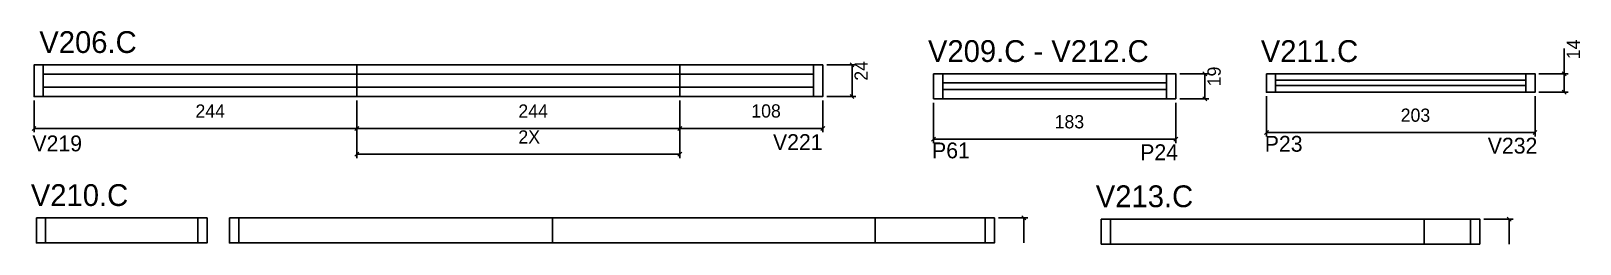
# Model space of a CAD drawing. Header units: metres. Extents: x 1678 to 2848, y 16768 to 16929.
import ezdxf

# ---------------------------------------------------------------- set-up
doc = ezdxf.new("R2010")
doc.units = ezdxf.units.M
for name, color, linetype in [('5', 7, 'Continuous'), ('COTA', 7, 'Continuous'), ('NOMENCLATURA', 7, 'Continuous'), ('Painéis', 7, 'Continuous'), ('SARR_2.2x7', 7, 'Continuous'), ('SARR_EDITAR', 7, 'Continuous')]:
    doc.layers.add(name, color=color, linetype=linetype)

msp = doc.modelspace()

# ---------------------------------------------------------------- linework, layer by layer
at = {"layer": 'COTA', "color": 4, "lineweight": 25}
for p, q in [((2836.5, 16896.7), (2836.5, 16915.8)), ((2279.2, 16903.4), (2301.3, 16903.4)), ((2298.3, 16879.4), (2298.3, 16903.4)), ((2545.9, 16896.7), (2568, 16896.7)), ((2565, 16877.7), (2565, 16896.7)), ((2817.4, 16896.7), (2839.5, 16896.7)), ((2836.5, 16882.7), (2836.5, 16896.7)), ((2279.2, 16879.4), (2301.3, 16879.4)), ((2611.4, 16879.7), (2611.4, 16849.1)), ((2814.4, 16879.7), (2814.4, 16849.1)), ((2817.4, 16882.7), (2839.5, 16882.7)), ((1680.2, 16876.4), (1680.2, 16852.3)), ((1924.2, 16876.4), (1924.2, 16852.3)), ((1924.2, 16876.4), (1924.2, 16832.8)), ((1924.2, 16876.4), (1924.2, 16852.3)), ((2168.2, 16876.4), (2168.2, 16852.3)), ((2168.2, 16876.4), (2168.2, 16832.8)), ((2168.2, 16876.4), (2168.2, 16852.3)), ((2276.2, 16876.4), (2276.2, 16852.3)), ((2359.9, 16874.7), (2359.9, 16844.1)), ((2542.9, 16874.7), (2542.9, 16844.1)), ((2545.9, 16877.7), (2568, 16877.7)), ((1680.2, 16855.3), (1924.2, 16855.3)), ((1924.2, 16855.3), (2168.2, 16855.3)), ((2168.2, 16855.3), (2276.2, 16855.3)), ((2359.9, 16847.1), (2542.9, 16847.1)), ((2611.4, 16852.1), (2814.4, 16852.1)), ((1924.2, 16835.8), (2168.2, 16835.8)), ((2408.9, 16787.5), (2431.1, 16787.5)), ((2428.1, 16768.5), (2428.1, 16787.5)), ((2775.7, 16786.6), (2797.8, 16786.6)), ((2794.8, 16767.6), (2794.8, 16786.6))]:
    msp.add_line(p, q, dxfattribs=at)
at = {"layer": 'COTA', "color": 0, "lineweight": 25}
for p, q in [((2299.8, 16901.9), (2296.8, 16904.9)), ((2566.5, 16895.2), (2563.5, 16898.2)), ((2838, 16895.2), (2835, 16898.2)), ((2296.8, 16880.9), (2299.8, 16877.9)), ((2563.5, 16879.2), (2566.5, 16876.2)), ((2835, 16884.2), (2838, 16881.2)), ((1681.7, 16856.8), (1678.7, 16853.8)), ((1922.7, 16853.8), (1925.7, 16856.8)), ((1925.7, 16856.8), (1922.7, 16853.8)), ((2169.7, 16856.8), (2166.7, 16853.8)), ((2166.7, 16853.8), (2169.7, 16856.8)), ((2274.7, 16853.8), (2277.7, 16856.8)), ((2361.4, 16848.6), (2358.4, 16845.6)), ((2541.4, 16845.6), (2544.4, 16848.6)), ((2612.9, 16853.6), (2609.9, 16850.6)), ((2812.9, 16850.6), (2815.9, 16853.6)), ((1925.7, 16837.3), (1922.7, 16834.3)), ((2166.7, 16834.3), (2169.7, 16837.3)), ((2429.6, 16786), (2426.6, 16789)), ((2796.3, 16785.1), (2793.3, 16788.1))]:
    msp.add_line(p, q, dxfattribs=at)
at = {"layer": 'Painéis', "color": 200, "lineweight": 25}
for p, q in [((2071.9, 16787.5), (2071.9, 16768.5)), ((2315.9, 16787.5), (2315.9, 16768.5)), ((2730.7, 16767.6), (2730.7, 16786.6))]:
    msp.add_line(p, q, dxfattribs=at)
for points in [[(1924.2, 16879.4), (1680.2, 16879.4), (1680.2, 16903.4), (1924.2, 16903.4)], [(2168.2, 16879.4), (1924.2, 16879.4), (1924.2, 16903.4), (2168.2, 16903.4)], [(2168.2, 16903.4), (2276.2, 16903.4), (2276.2, 16879.4), (2168.2, 16879.4)]]:
    msp.add_lwpolyline(points, close=True, dxfattribs=at)
for points in [[(2359.9, 16896.7), (2359.9, 16877.7), (2542.9, 16877.7), (2542.9, 16896.7), (2359.9, 16896.7)], [(2611.4, 16896.7), (2611.4, 16882.7), (2814.4, 16882.7), (2814.4, 16896.7), (2611.4, 16896.7)], [(1682, 16787.5), (1682, 16768.5), (1811, 16768.5), (1811, 16787.5), (1682, 16787.5)], [(1827.9, 16787.5), (1827.9, 16768.5), (2405.9, 16768.5), (2405.9, 16787.5), (1827.9, 16787.5)], [(2486.7, 16786.6), (2486.7, 16767.6), (2772.7, 16767.6), (2772.7, 16786.6), (2486.7, 16786.6)]]:
    msp.add_lwpolyline(points, dxfattribs=at)
at = {"layer": 'SARR_2.2x7', "color": 40, "lineweight": 25}
for p, q in [((1687.2, 16903.4), (1687.2, 16879.4)), ((2269.2, 16903.4), (2269.2, 16879.4)), ((1924.2, 16896.4), (1687.2, 16896.4)), ((2168.2, 16896.4), (1924.2, 16896.4)), ((2269.2, 16896.4), (2168.2, 16896.4)), ((2366.9, 16896.7), (2366.9, 16877.7)), ((2535.9, 16896.7), (2535.9, 16877.7)), ((2618.4, 16896.7), (2618.4, 16882.7)), ((2807.4, 16896.7), (2807.4, 16882.7)), ((1687.2, 16886.4), (1924.2, 16886.4)), ((1924.2, 16886.4), (2168.2, 16886.4)), ((2168.2, 16886.4), (2269.2, 16886.4)), ((2535.9, 16889.7), (2366.9, 16889.7)), ((2366.9, 16884.7), (2535.9, 16884.7)), ((1689, 16787.5), (1689, 16768.5)), ((1804, 16787.5), (1804, 16768.5)), ((1834.9, 16787.5), (1834.9, 16768.5)), ((2398.9, 16787.5), (2398.9, 16768.5)), ((2493.7, 16786.6), (2493.7, 16767.6)), ((2765.7, 16786.6), (2765.7, 16767.6))]:
    msp.add_line(p, q, dxfattribs=at)
at = {"layer": 'SARR_EDITAR', "color": 141, "lineweight": 25}
for p, q in [((2807.4, 16891.7), (2618.4, 16891.7)), ((2618.4, 16887.7), (2807.4, 16887.7))]:
    msp.add_line(p, q, dxfattribs=at)

# ---------------------------------------------------------------- texts
at = {"layer": '5', "color": 5, "lineweight": 25}
for s, p in [('V219', (1679, 16837.9)), ('V221', (2238.6, 16838.9)), ('P61', (2358.8, 16832.6)), ('P23', (2610.2, 16837.6)), ('V232', (2778.7, 16836.2)), ('P24', (2516.1, 16831.2))]:
    msp.add_text(s, height=12, rotation=360, dxfattribs=at).set_placement(p)
at = {"layer": 'COTA', "color": 240, "lineweight": 25}
for s, p in [('14', (2848.4, 16907.7)), ('24', (2310.2, 16891.4)), ('19', (2576.9, 16887.2))]:
    msp.add_text(s, height=10, rotation=90, dxfattribs=at).set_placement(p)
for s, p in [('244', (1802.2, 16863.4)), ('244', (2046.2, 16863.4)), ('108', (2222.2, 16863.5)), ('203', (2712.9, 16860.3)), ('183', (2451.4, 16855.3)), ('2X', (2046.2, 16843.8))]:
    msp.add_text(s, height=10, dxfattribs=at).set_placement(p)
at = {"layer": 'NOMENCLATURA', "color": 7, "lineweight": 25}
for s, p in [('V206.C', (1684.2, 16912.4)), ('V209.C - V212.C', (2355.7, 16905.6)), ('V211.C', (2607.2, 16905.6)), ('V210.C', (1677.8, 16796.5)), ('V213.C', (2482.5, 16795.6))]:
    msp.add_text(s, height=16.5, dxfattribs=at).set_placement(p)

doc.saveas('drawing.dxf')
